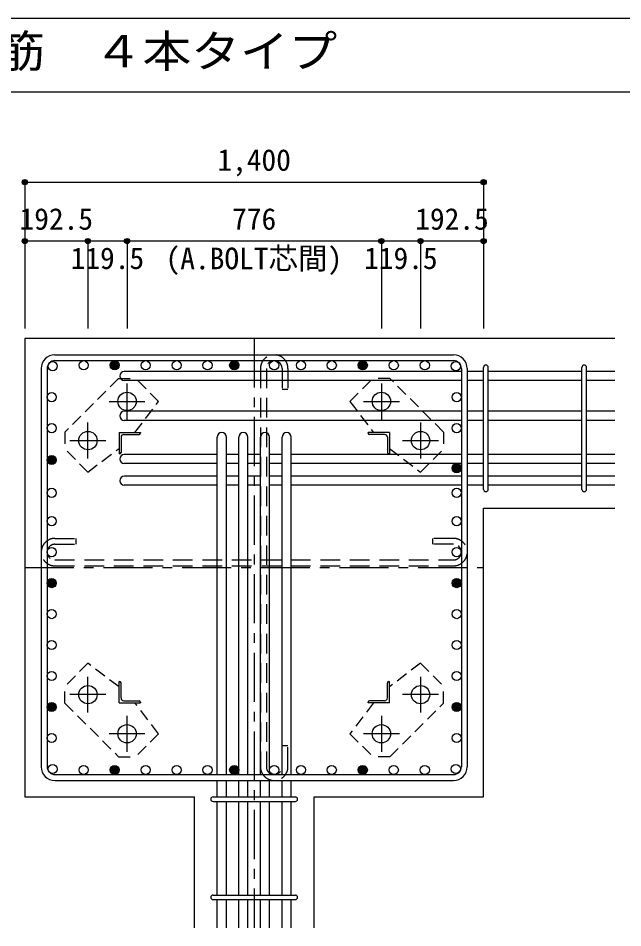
# Model space of a CAD drawing. Units: millimetres at full size, sheet at 1:30. Extents: x -5973 to 5954, y -4195 to 4201.
# Drawn here: x -5016 to -3171, y 1423 to 4201 of the extents above; entities that cross this region are included whole.
import ezdxf
from ezdxf.enums import TextEntityAlignment as Align

# ---------------------------------------------------------------- set-up
doc = ezdxf.new("R2010")
doc.units = ezdxf.units.MM
doc.header["$LTSCALE"] = 30
doc.header["$PDMODE"] = 32
doc.header["$PDSIZE"] = 15
for name, pattern in [('CHAIN1', [8, 5, -1, 1, -1]), ('DASHED1', [1.8, 1.2, -0.6]), ('DASHED2', [3, 2, -1])]:
    doc.linetypes.add(name, pattern=pattern)
for name, color, linetype in [('0-1_躯体線', 2, 'Continuous'), ('0-2_アンカーボルト', 4, 'CHAIN1'), ('0-3_立上り筋', 4, 'Continuous'), ('0-4_フープ筋', 7, 'Continuous'), ('0-5_基礎梁筋', 7, 'Continuous'), ('0-6_スタラップ筋', 7, 'Continuous'), ('0-7_文字', 4, 'Continuous'), ('0-9_プレート', 4, 'DASHED1'), ('0-A_アングル', 4, 'Continuous'), ('0-C', 7, 'DASHED2'), ('0-D_寸法', 4, 'Continuous'), ('6-7_文字', 7, 'Continuous'), ('F-0_枠', 6, 'Continuous')]:
    doc.layers.add(name, color=color, linetype=linetype)
doc.styles.add('ＭＳ ゴシック', font='')
doc.styles.get('ＭＳ ゴシック').set_extended_font_data('MS Gothic')

msp = doc.modelspace()

# ---------------------------------------------------------------- linework, layer by layer
at = {"layer": '0-1_躯体線'}
for p, q in [((-3195.8, 3223.3), (-4995.8, 3223.3)), ((-4995.8, 3223.3), (-4995.8, 1823.3)), ((-3595.8, 2705.3), (-3195.8, 2705.3)), ((-3595.8, 1823.3), (-3595.8, 2705.3)), ((-4995.8, 1823.3), (-4478.3, 1823.3)), ((-4478.3, 1423.3), (-4478.3, 1823.3)), ((-4113.3, 1423.3), (-4113.3, 1823.3)), ((-4113.3, 1823.3), (-3595.8, 1823.3))]:
    msp.add_line(p, q, dxfattribs=at)
at = {"layer": '0-2_アンカーボルト'}
for p, q in [((-4683.8, 2976.1), (-4683.8, 3085.6)), ((-3907.8, 3085.6), (-3907.8, 2976.1)), ((-4738.6, 3030.8), (-4629.1, 3030.8)), ((-3962.5, 3030.8), (-3853, 3030.8)), ((-4803.3, 2856.6), (-4803.3, 2966.1)), ((-3788.3, 2966.1), (-3788.3, 2856.6)), ((-4858.1, 2911.3), (-4748.6, 2911.3)), ((-3843, 2911.3), (-3733.5, 2911.3)), ((-4803.3, 2080.5), (-4803.3, 2190)), ((-3788.3, 2190), (-3788.3, 2080.5)), ((-4748.6, 2135.3), (-4858.1, 2135.3)), ((-3733.5, 2135.3), (-3843, 2135.3)), ((-4683.8, 1961), (-4683.8, 2070.5)), ((-3907.8, 2070.5), (-3907.8, 1961)), ((-4629.1, 2015.8), (-4738.6, 2015.8)), ((-3853, 2015.8), (-3962.5, 2015.8))]:
    msp.add_line(p, q, dxfattribs=at)
at = {"layer": '0-2_アンカーボルト', "color": 3, "linetype": 'Continuous'}
for centre in [(-4683.8, 3030.8), (-3907.8, 3030.8), (-4803.3, 2911.3), (-3788.3, 2911.3), (-4803.3, 2135.3), (-3788.3, 2135.3), (-4683.8, 2015.8), (-3907.8, 2015.8)]:
    msp.add_circle(centre, 28, dxfattribs=at)
at = {"layer": '0-3_立上り筋', "color": 3}
for centre in [(-4910.87, 3138.37), (-4816.25, 3141.3), (-4721.62, 3141.3), (-4626.99, 3141.3), (-4532.37, 3141.3), (-4438.3, 3141.3), (-4356.8, 3141.3), (-4234.8, 3141.3), (-4153.3, 3141.3), (-4059.23, 3141.3), (-3964.61, 3141.3), (-3869.98, 3141.3), (-3775.36, 3141.3), (-3680.73, 3138.37), (-4913.8, 3043.74), (-3677.8, 3043.74), (-4913.8, 2949.12), (-3677.8, 2949.12), (-4913.8, 2851.8), (-3677.8, 2826.8), (-4913.8, 2751.7), (-3677.8, 2751.7), (-4913.8, 2665.24), (-3677.8, 2665.24), (-4913.8, 2570.61), (-3677.8, 2570.61), (-4913.8, 2475.99), (-3677.8, 2475.99), (-4913.8, 2381.36), (-3677.8, 2381.36), (-4913.8, 2286.73), (-3677.8, 2286.73), (-4913.8, 2192.11), (-3677.8, 2192.11), (-4913.8, 2097.48), (-3677.8, 2097.48), (-4913.8, 2002.85), (-3677.8, 2002.85), (-4910.87, 1908.23), (-4816.25, 1905.3), (-4721.62, 1905.3), (-4626.99, 1905.3), (-4532.37, 1905.3), (-4438.3, 1905.3), (-4356.8, 1905.3), (-4234.8, 1905.3), (-4153.3, 1905.3), (-4059.23, 1905.3), (-3964.61, 1905.3), (-3869.98, 1905.3), (-3775.36, 1905.3), (-3680.73, 1908.23)]:
    msp.add_circle(centre, 14, dxfattribs=at)
at = {"layer": '0-3_立上り筋'}
for centre, radius in [((-4721.62, 3141.3), 12.6), ((-4721.62, 3141.3), 11.2), ((-4721.62, 3141.3), 9.8), ((-4721.62, 3141.3), 8.4), ((-4721.62, 3141.3), 7), ((-4721.62, 3141.3), 5.6), ((-4721.62, 3141.3), 4.2), ((-4721.62, 3141.3), 2.8), ((-4721.62, 3141.3), 1.4), ((-4356.8, 3141.3), 12.6), ((-4356.8, 3141.3), 11.2), ((-4356.8, 3141.3), 9.8), ((-4356.8, 3141.3), 8.4), ((-4356.8, 3141.3), 7), ((-4356.8, 3141.3), 5.6), ((-4356.8, 3141.3), 4.2), ((-4356.8, 3141.3), 2.8), ((-4356.8, 3141.3), 1.4), ((-3964.61, 3141.3), 12.6), ((-3964.61, 3141.3), 11.2), ((-3964.61, 3141.3), 9.8), ((-3964.61, 3141.3), 8.4), ((-3964.61, 3141.3), 7), ((-3964.61, 3141.3), 5.6), ((-3964.61, 3141.3), 4.2), ((-3964.61, 3141.3), 2.8), ((-3964.61, 3141.3), 1.4), ((-4913.8, 2851.8), 12.6), ((-4913.8, 2851.8), 11.2), ((-4913.8, 2851.8), 9.8), ((-4913.8, 2851.8), 8.4), ((-4913.8, 2851.8), 7), ((-4913.8, 2851.8), 5.6), ((-4913.8, 2851.8), 4.2), ((-4913.8, 2851.8), 2.8), ((-4913.8, 2851.8), 1.4), ((-3677.8, 2826.8), 12.6), ((-3677.8, 2826.8), 11.2), ((-3677.8, 2826.8), 9.8), ((-3677.8, 2826.8), 8.4), ((-3677.8, 2826.8), 7), ((-3677.8, 2826.8), 5.6), ((-3677.8, 2826.8), 4.2), ((-3677.8, 2826.8), 2.8), ((-3677.8, 2826.8), 1.4), ((-4913.8, 2475.99), 12.6), ((-4913.8, 2475.99), 11.2), ((-4913.8, 2475.99), 9.8), ((-4913.8, 2475.99), 8.4), ((-4913.8, 2475.99), 7), ((-4913.8, 2475.99), 5.6), ((-4913.8, 2475.99), 4.2), ((-4913.8, 2475.99), 2.8), ((-4913.8, 2475.99), 1.4), ((-3677.8, 2475.99), 12.6), ((-3677.8, 2475.99), 11.2), ((-3677.8, 2475.99), 9.8), ((-3677.8, 2475.99), 8.4), ((-3677.8, 2475.99), 7), ((-3677.8, 2475.99), 5.6), ((-3677.8, 2475.99), 4.2), ((-3677.8, 2475.99), 2.8), ((-3677.8, 2475.99), 1.4), ((-4913.8, 2097.48), 12.6), ((-4913.8, 2097.48), 11.2), ((-4913.8, 2097.48), 9.8), ((-4913.8, 2097.48), 8.4), ((-4913.8, 2097.48), 7), ((-4913.8, 2097.48), 5.6), ((-4913.8, 2097.48), 4.2), ((-4913.8, 2097.48), 2.8), ((-4913.8, 2097.48), 1.4), ((-3677.8, 2097.48), 12.6), ((-3677.8, 2097.48), 11.2), ((-3677.8, 2097.48), 9.8), ((-3677.8, 2097.48), 8.4), ((-3677.8, 2097.48), 7), ((-3677.8, 2097.48), 5.6), ((-3677.8, 2097.48), 4.2), ((-3677.8, 2097.48), 2.8), ((-3677.8, 2097.48), 1.4), ((-4721.62, 1905.3), 12.6), ((-4356.8, 1905.3), 12.6), ((-3964.61, 1905.3), 12.6), ((-4721.62, 1905.3), 11.2), ((-4721.62, 1905.3), 9.8), ((-4721.62, 1905.3), 8.4), ((-4721.62, 1905.3), 7), ((-4721.62, 1905.3), 5.6), ((-4721.62, 1905.3), 4.2), ((-4721.62, 1905.3), 2.8), ((-4721.62, 1905.3), 1.4), ((-4356.8, 1905.3), 11.2), ((-4356.8, 1905.3), 9.8), ((-4356.8, 1905.3), 8.4), ((-4356.8, 1905.3), 7), ((-4356.8, 1905.3), 5.6), ((-4356.8, 1905.3), 4.2), ((-4356.8, 1905.3), 2.8), ((-4356.8, 1905.3), 1.4), ((-3964.61, 1905.3), 11.2), ((-3964.61, 1905.3), 9.8), ((-3964.61, 1905.3), 8.4), ((-3964.61, 1905.3), 7), ((-3964.61, 1905.3), 5.6), ((-3964.61, 1905.3), 4.2), ((-3964.61, 1905.3), 2.8), ((-3964.61, 1905.3), 1.4)]:
    msp.add_circle(centre, radius, dxfattribs=at)
at = {"layer": '0-4_フープ筋'}
for p, q in [((-4903.8, 3173.3), (-3687.8, 3173.3)), ((-4903.8, 3155.3), (-3687.8, 3155.3)), ((-4945.8, 3131.3), (-4945.8, 1915.3)), ((-4927.8, 3131.3), (-4927.8, 1915.3)), ((-3663.8, 3131.3), (-3663.8, 1915.3)), ((-3645.8, 3131.3), (-3645.8, 1915.3)), ((-4903.8, 1891.3), (-3687.8, 1891.3)), ((-4903.8, 1873.3), (-3687.8, 1873.3))]:
    msp.add_line(p, q, dxfattribs=at)
for centre, radius, start, end in [((-4903.8, 3131.3), 42, 90, 180), ((-3687.8, 3131.3), 42, 0, 90), ((-4903.8, 3131.3), 24, 90, 180), ((-3687.8, 3131.3), 24, 0, 90), ((-4903.8, 1915.3), 42, 180, 270), ((-4903.8, 1915.3), 24, 180, 270), ((-3687.8, 1915.3), 42, 270, 0), ((-3687.8, 1915.3), 24, 270, 0)]:
    msp.add_arc(centre, radius, start, end, dxfattribs=at)
at = {"layer": '0-5_基礎梁筋'}
for p, q in [((-3663.8, 3122.37), (-4692.3, 3122.37)), ((-3595.8, 3122.37), (-3645.8, 3122.37)), ((-3295.8, 3122.37), (-3581.8, 3122.37)), ((-3195.8, 3122.37), (-3281.8, 3122.37)), ((-3663.8, 3094.37), (-4692.3, 3094.37)), ((-3595.8, 3094.37), (-3645.8, 3094.37)), ((-3295.8, 3094.37), (-3581.8, 3094.37)), ((-3195.8, 3094.37), (-3281.8, 3094.37)), ((-3663.8, 3000.8), (-4692.3, 3000.8)), ((-3595.8, 3000.8), (-3645.8, 3000.8)), ((-3295.8, 3000.8), (-3581.8, 3000.8)), ((-3195.8, 3000.8), (-3281.8, 3000.8)), ((-3663.8, 2972.8), (-4692.3, 2972.8)), ((-3595.8, 2972.8), (-3645.8, 2972.8)), ((-3295.8, 2972.8), (-3581.8, 2972.8)), ((-3195.8, 2972.8), (-3281.8, 2972.8)), ((-4408.8, 1891.3), (-4408.8, 2921.8)), ((-4380.8, 1891.3), (-4380.8, 2921.8)), ((-4342.8, 1891.3), (-4342.8, 2921.8)), ((-4314.8, 1891.3), (-4314.8, 2921.8)), ((-4276.8, 1891.3), (-4276.8, 2921.8)), ((-4248.8, 1891.3), (-4248.8, 2921.8)), ((-4210.8, 1891.3), (-4210.8, 2921.8)), ((-4182.8, 1891.3), (-4182.8, 2921.8)), ((-4408.8, 2868.8), (-4692.3, 2868.8)), ((-4342.8, 2868.8), (-4380.8, 2868.8)), ((-4276.8, 2868.8), (-4314.8, 2868.8)), ((-4210.8, 2868.8), (-4248.8, 2868.8)), ((-3663.8, 2868.8), (-4182.8, 2868.8)), ((-3595.8, 2868.8), (-3645.8, 2868.8)), ((-3295.8, 2868.8), (-3581.8, 2868.8)), ((-3195.8, 2868.8), (-3281.8, 2868.8)), ((-4408.8, 2840.8), (-4692.3, 2840.8)), ((-4342.8, 2840.8), (-4380.8, 2840.8)), ((-4276.8, 2840.8), (-4314.8, 2840.8)), ((-4210.8, 2840.8), (-4248.8, 2840.8)), ((-3663.8, 2840.8), (-4182.8, 2840.8)), ((-3595.8, 2840.8), (-3645.8, 2840.8)), ((-3295.8, 2840.8), (-3581.8, 2840.8)), ((-3195.8, 2840.8), (-3281.8, 2840.8)), ((-4408.8, 2802.8), (-4692.3, 2802.8)), ((-4342.8, 2802.8), (-4380.8, 2802.8)), ((-4276.8, 2802.8), (-4314.8, 2802.8)), ((-4210.8, 2802.8), (-4248.8, 2802.8)), ((-3663.8, 2802.8), (-4182.8, 2802.8)), ((-3595.8, 2802.8), (-3645.8, 2802.8)), ((-3295.8, 2802.8), (-3581.8, 2802.8)), ((-3195.8, 2802.8), (-3281.8, 2802.8)), ((-4408.8, 2774.8), (-4692.3, 2774.8)), ((-4342.8, 2774.8), (-4380.8, 2774.8)), ((-4276.8, 2774.8), (-4314.8, 2774.8)), ((-4210.8, 2774.8), (-4248.8, 2774.8)), ((-3663.8, 2774.8), (-4182.8, 2774.8)), ((-3595.8, 2774.8), (-3645.8, 2774.8)), ((-3295.8, 2774.8), (-3581.8, 2774.8)), ((-3195.8, 2774.8), (-3281.8, 2774.8)), ((-4408.8, 1823.3), (-4408.8, 1873.3)), ((-4380.8, 1823.3), (-4380.8, 1873.3)), ((-4342.8, 1823.3), (-4342.8, 1873.3)), ((-4314.8, 1823.3), (-4314.8, 1873.3)), ((-4276.8, 1823.3), (-4276.8, 1873.3)), ((-4248.8, 1823.3), (-4248.8, 1873.3)), ((-4210.8, 1823.3), (-4210.8, 1873.3)), ((-4182.8, 1823.3), (-4182.8, 1873.3)), ((-4408.8, 1523.3), (-4408.8, 1809.3)), ((-4380.8, 1523.3), (-4380.8, 1809.3)), ((-4342.8, 1523.3), (-4342.8, 1809.3)), ((-4314.8, 1523.3), (-4314.8, 1809.3)), ((-4276.8, 1523.3), (-4276.8, 1809.3)), ((-4248.8, 1523.3), (-4248.8, 1809.3)), ((-4210.8, 1523.3), (-4210.8, 1809.3)), ((-4182.8, 1523.3), (-4182.8, 1809.3)), ((-4408.8, 1423.3), (-4408.8, 1509.3)), ((-4380.8, 1423.3), (-4380.8, 1509.3)), ((-4342.8, 1423.3), (-4342.8, 1509.3)), ((-4314.8, 1423.3), (-4314.8, 1509.3)), ((-4276.8, 1423.3), (-4276.8, 1509.3)), ((-4248.8, 1423.3), (-4248.8, 1509.3)), ((-4210.8, 1423.3), (-4210.8, 1509.3)), ((-4182.8, 1423.3), (-4182.8, 1509.3))]:
    msp.add_line(p, q, dxfattribs=at)
for centre, start, end in [((-4692.3, 3108.37), 90, 270), ((-4692.3, 2986.8), 90, 270), ((-4394.8, 2921.8), 0, 180), ((-4328.8, 2921.8), 0, 180), ((-4262.8, 2921.8), 0, 180), ((-4196.8, 2921.8), 0, 180), ((-4692.3, 2854.8), 90, 270), ((-4692.3, 2788.8), 90, 270)]:
    msp.add_arc(centre, 14, start, end, dxfattribs=at)
at = {"layer": '0-6_スタラップ筋'}
for p, q in [((-3595.8, 2762.3), (-3595.8, 3134.87)), ((-3581.8, 2762.3), (-3581.8, 3134.87)), ((-3295.8, 2762.3), (-3295.8, 3134.87)), ((-3281.8, 2762.3), (-3281.8, 3134.87)), ((-4421.3, 1823.3), (-4170.3, 1823.3)), ((-4421.3, 1809.3), (-4170.3, 1809.3)), ((-4421.3, 1523.3), (-4170.3, 1523.3)), ((-4421.3, 1509.3), (-4170.3, 1509.3))]:
    msp.add_line(p, q, dxfattribs=at)
for centre, start, end in [((-3588.8, 3134.87), 0, 180), ((-3588.8, 3134.87), 0, 180), ((-3588.8, 3134.87), 0, 180), ((-3588.8, 3134.87), 0, 180), ((-3288.8, 3134.87), 0, 180), ((-3588.8, 2762.3), 180, 0), ((-3588.8, 2762.3), 180, 0), ((-3588.8, 2762.3), 180, 0), ((-3588.8, 2762.3), 180, 0), ((-3288.8, 2762.3), 180, 0), ((-4421.3, 1816.3), 90, 270), ((-4421.3, 1816.3), 90, 270), ((-4421.3, 1816.3), 90, 270), ((-4421.3, 1816.3), 90, 270), ((-4170.3, 1816.3), 270, 90), ((-4170.3, 1816.3), 270, 90), ((-4170.3, 1816.3), 270, 90), ((-4170.3, 1816.3), 270, 90), ((-4421.3, 1516.3), 90, 270), ((-4170.3, 1516.3), 270, 90)]:
    msp.add_arc(centre, 7, start, end, dxfattribs=at)
at = {"layer": '0-9_プレート'}
for p, q in [((-4709.93, 3100.77), (-4657.6, 3100.77)), ((-4587.61, 3030.78), (-4657.6, 3100.77)), ((-4003.99, 3030.78), (-3934, 3100.77)), ((-4660, 2935.8), (-4587.61, 3030.78)), ((-4003.99, 3030.78), (-3931.6, 2935.8)), ((-3718.33, 2937.43), (-3718.33, 2885.1)), ((-4803.28, 2815.11), (-4873.27, 2885.1)), ((-4803.28, 2815.11), (-4708.3, 2887.5)), ((-3883.3, 2887.5), (-3788.32, 2815.11)), ((-3788.32, 2815.11), (-3718.33, 2885.1)), ((-4803.28, 2231.49), (-4873.27, 2161.5)), ((-4708.3, 2159.1), (-4803.28, 2231.49)), ((-3788.32, 2231.48), (-3883.3, 2159.1)), ((-3788.32, 2231.48), (-3718.33, 2161.49)), ((-4873.27, 2109.17), (-4873.27, 2161.5)), ((-3718.33, 2109.17), (-3718.33, 2161.5)), ((-4587.62, 2015.82), (-4660, 2110.8)), ((-3881.67, 1945.83), (-3718.33, 2109.17)), ((-4587.62, 2015.82), (-4657.61, 1945.83)), ((-3881.67, 1945.83), (-3934, 1945.83))]:
    msp.add_line(p, q, dxfattribs=at)
for points in [[(-4709.93, 3100.77), (-4873.27, 2937.43), (-4873.27, 2885.1)], [(-3718.33, 2937.43), (-3881.67, 3100.77), (-3934, 3100.77)], [(-4873.27, 2109.17), (-4709.93, 1945.83), (-4657.6, 1945.83)], [(-3931.6, 2110.8), (-4003.99, 2015.82), (-3934, 1945.83)]]:
    msp.add_lwpolyline(points, dxfattribs=at)
at = {"layer": '0-A_アングル'}
for p, q in [((-4708.3, 2935.8), (-4643.3, 2935.8)), ((-4708.3, 2935.8), (-4708.3, 2870.8)), ((-4702.3, 2921.3), (-4702.3, 2874.8)), ((-4693.8, 2929.8), (-4647.3, 2929.8)), ((-4643.3, 2935.8), (-4643.3, 2933.8)), ((-3883.3, 2935.8), (-3948.3, 2935.8)), ((-3948.3, 2933.8), (-3948.3, 2935.8)), ((-3897.8, 2929.8), (-3944.3, 2929.8)), ((-3889.3, 2921.3), (-3889.3, 2874.8)), ((-3883.3, 2935.8), (-3883.3, 2870.8)), ((-4706.3, 2870.8), (-4708.3, 2870.8)), ((-3883.3, 2870.8), (-3885.3, 2870.8)), ((-4708.3, 2175.8), (-4706.3, 2175.8)), ((-4708.3, 2110.8), (-4708.3, 2175.8)), ((-4702.3, 2125.3), (-4702.3, 2171.8)), ((-3889.3, 2125.3), (-3889.3, 2171.8)), ((-3885.3, 2175.8), (-3883.3, 2175.8)), ((-3883.3, 2110.8), (-3883.3, 2175.8)), ((-4693.8, 2116.8), (-4647.3, 2116.8)), ((-4643.3, 2112.8), (-4643.3, 2110.8)), ((-3948.3, 2110.8), (-3948.3, 2112.8)), ((-3897.8, 2116.8), (-3944.3, 2116.8)), ((-4708.3, 2110.8), (-4643.3, 2110.8)), ((-3883.3, 2110.8), (-3948.3, 2110.8))]:
    msp.add_line(p, q, dxfattribs=at)
for centre, radius, start, end in [((-4693.8, 2921.3), 8.5, 90, 180), ((-4647.3, 2933.8), 4, 270, 0), ((-3944.3, 2933.8), 4, 180, 270), ((-3897.8, 2921.3), 8.5, 0, 90), ((-4706.3, 2874.8), 4, 270, 0), ((-3885.3, 2874.8), 4, 180, 270), ((-4706.3, 2171.8), 4, 0, 90), ((-3885.3, 2171.8), 4, 90, 180), ((-4693.8, 2125.3), 8.5, 180, 270), ((-4647.3, 2112.8), 4, 0, 90), ((-3944.3, 2112.8), 4, 90, 180), ((-3897.8, 2125.3), 8.5, 270, 0)]:
    msp.add_arc(centre, radius, start, end, dxfattribs=at)
at = {"layer": '0-C'}
for p, q in [((-4276.8, 3131.3), (-4276.8, 1915.3)), ((-4258.8, 3131.3), (-4258.8, 1915.3)), ((-4210.8, 3131.3), (-4210.8, 3067.3)), ((-4192.8, 3131.3), (-4192.8, 3067.3)), ((-4192.8, 3067.3), (-4210.8, 3067.3)), ((-4903.8, 2612.61), (-4839.8, 2612.61)), ((-4839.8, 2612.61), (-4839.8, 2594.61)), ((-4903.8, 2594.61), (-4839.8, 2594.61)), ((-3687.8, 2594.61), (-3751.8, 2594.61)), ((-4903.8, 2546.61), (-3687.8, 2546.61)), ((-4903.8, 2528.61), (-3687.8, 2528.61)), ((-4210.8, 1915.3), (-4210.8, 1979.3))]:
    msp.add_line(p, q, dxfattribs=at)
for points in [[(-3687.8, 2612.61), (-3751.8, 2612.61), (-3751.8, 2594.61)], [(-4192.8, 1915.3), (-4192.8, 1979.3), (-4210.8, 1979.3)]]:
    msp.add_lwpolyline(points, dxfattribs=at)
for centre, radius, start, end in [((-4234.8, 3131.3), 42, 0, 180), ((-4234.8, 3131.3), 24, 0, 180), ((-4903.8, 2570.61), 42, 90, 270), ((-3687.8, 2570.61), 42, 270, 90), ((-4903.8, 2570.61), 24, 90, 270), ((-3687.8, 2570.61), 24, 270, 90), ((-4234.8, 1915.3), 42, 180, 0), ((-4234.8, 1915.3), 24, 180, 0)]:
    msp.add_arc(centre, radius, start, end, dxfattribs=at)
at = {"layer": '0-D_寸法'}
for p, q in [((-4995.8, 3700.34), (-4995.8, 3520.34)), ((-4995.8, 3700.34), (-3595.8, 3700.34)), ((-3595.8, 3700.34), (-3595.8, 3520.34)), ((-4995.8, 3520.34), (-4995.8, 3253.3)), ((-4803.3, 3520.34), (-4995.8, 3520.34)), ((-4995.8, 3520.34), (-4995.8, 3253.3)), ((-4683.8, 3520.34), (-4803.3, 3520.34)), ((-4803.3, 3520.34), (-4803.3, 3253.3)), ((-3907.8, 3520.34), (-4683.8, 3520.34)), ((-4683.8, 3520.34), (-4683.8, 3253.3)), ((-3788.3, 3520.34), (-3907.8, 3520.34)), ((-3907.8, 3520.34), (-3907.8, 3253.3)), ((-3595.8, 3520.34), (-3788.3, 3520.34)), ((-3788.3, 3520.34), (-3788.3, 3253.3)), ((-3595.8, 3520.34), (-3595.8, 3253.3))]:
    msp.add_line(p, q, dxfattribs=at)
at = {"layer": '0-D_寸法', "linetype": 'CHAIN1'}
for p, q in [((-4295.8, 3223.3), (-4295.8, 1423.3)), ((-4995.8, 2523.3), (-3595.8, 2523.3))]:
    msp.add_line(p, q, dxfattribs=at)
at = {"layer": '0-D_寸法'}
for centre, radius in [((-4995.8, 3700.34), 8), ((-4995.8, 3700.34), 7.2), ((-4995.8, 3700.34), 6.4), ((-4995.8, 3700.34), 5.6), ((-4995.8, 3700.34), 4.8), ((-4995.8, 3700.34), 4), ((-4995.8, 3700.34), 3.2), ((-4995.8, 3700.34), 2.4), ((-4995.8, 3700.34), 1.6), ((-4995.8, 3700.34), 0.8), ((-3595.8, 3700.34), 8), ((-3595.8, 3700.34), 7.2), ((-3595.8, 3700.34), 6.4), ((-3595.8, 3700.34), 5.6), ((-3595.8, 3700.34), 4.8), ((-3595.8, 3700.34), 4), ((-3595.8, 3700.34), 3.2), ((-3595.8, 3700.34), 2.4), ((-3595.8, 3700.34), 1.6), ((-3595.8, 3700.34), 0.8), ((-4995.8, 3520.34), 8), ((-4803.3, 3520.34), 8), ((-4683.8, 3520.34), 8), ((-3907.8, 3520.34), 8), ((-3788.3, 3520.34), 8), ((-3595.8, 3520.34), 8), ((-4995.8, 3520.34), 7.2), ((-4995.8, 3520.34), 6.4), ((-4995.8, 3520.34), 5.6), ((-4995.8, 3520.34), 4.8), ((-4995.8, 3520.34), 4), ((-4995.8, 3520.34), 3.2), ((-4995.8, 3520.34), 2.4), ((-4995.8, 3520.34), 1.6), ((-4995.8, 3520.34), 0.8), ((-4803.3, 3520.34), 7.2), ((-4803.3, 3520.34), 6.4), ((-4803.3, 3520.34), 5.6), ((-4803.3, 3520.34), 4.8), ((-4803.3, 3520.34), 4), ((-4803.3, 3520.34), 3.2), ((-4803.3, 3520.34), 2.4), ((-4803.3, 3520.34), 1.6), ((-4803.3, 3520.34), 0.8), ((-4683.8, 3520.34), 7.2), ((-4683.8, 3520.34), 6.4), ((-4683.8, 3520.34), 5.6), ((-4683.8, 3520.34), 4.8), ((-4683.8, 3520.34), 4), ((-4683.8, 3520.34), 3.2), ((-4683.8, 3520.34), 2.4), ((-4683.8, 3520.34), 1.6), ((-4683.8, 3520.34), 0.8), ((-3907.8, 3520.34), 7.2), ((-3907.8, 3520.34), 6.4), ((-3907.8, 3520.34), 5.6), ((-3907.8, 3520.34), 4.8), ((-3907.8, 3520.34), 4), ((-3907.8, 3520.34), 3.2), ((-3907.8, 3520.34), 2.4), ((-3907.8, 3520.34), 1.6), ((-3907.8, 3520.34), 0.8), ((-3788.3, 3520.34), 7.2), ((-3788.3, 3520.34), 6.4), ((-3788.3, 3520.34), 5.6), ((-3788.3, 3520.34), 4.8), ((-3788.3, 3520.34), 4), ((-3788.3, 3520.34), 3.2), ((-3788.3, 3520.34), 2.4), ((-3788.3, 3520.34), 1.6), ((-3788.3, 3520.34), 0.8), ((-3595.8, 3520.34), 7.2), ((-3595.8, 3520.34), 6.4), ((-3595.8, 3520.34), 5.6), ((-3595.8, 3520.34), 4.8), ((-3595.8, 3520.34), 4), ((-3595.8, 3520.34), 3.2), ((-3595.8, 3520.34), 2.4), ((-3595.8, 3520.34), 1.6), ((-3595.8, 3520.34), 0.8)]:
    msp.add_circle(centre, radius, dxfattribs=at)
at = {"layer": '0-D_寸法', "color": 7}
for p in [(-4995.8, 3700.34), (-4995.8, 3700.34), (-3595.8, 3700.34), (-4995.8, 3520.34), (-4803.3, 3520.34), (-4683.8, 3520.34), (-3907.8, 3520.34), (-3788.3, 3520.34), (-3595.8, 3520.34)]:
    msp.add_point(p, dxfattribs=at)
at = {"layer": 'F-0_枠'}
msp.add_line((-5972.88, 4201.15), (5954.1, 4201.15), dxfattribs=at)
at = {"layer": 'F-0_枠', "color": 2}
msp.add_line((-5972.88, 3976.15), (3723.6, 3976.15), dxfattribs=at)

# ---------------------------------------------------------------- texts
at = {"layer": '0-7_文字', "style": 'ＭＳ ゴシック'}
msp.add_text('(A.BOLT芯間)', height=65.98, dxfattribs=at).set_placement((-4566.32, 3414.66), align=Align.BOTTOM_LEFT)
at = {"layer": '0-D_寸法', "style": 'ＭＳ ゴシック'}
for s, p in [('1,400', (-4408.3, 3715.34)), ('192.5', (-5012.05, 3535.34)), ('776', (-4363.3, 3535.34)), ('192.5', (-3804.55, 3535.34)), ('119.5', (-4856.05, 3415.34)), ('119.5', (-3960.55, 3415.34))]:
    msp.add_text(s, height=65.98, dxfattribs=at).set_placement(p, align=Align.BOTTOM_LEFT)
at = {"layer": '6-7_文字', "color": 2, "style": 'ＭＳ ゴシック', "width": 1.1}
msp.add_text('\u3000\u3000基礎梁主筋\u3000４本タイプ', height=98.97, dxfattribs=at).set_placement((-5972.88, 4021.15), align=Align.BOTTOM_LEFT)

doc.saveas('drawing.dxf')
